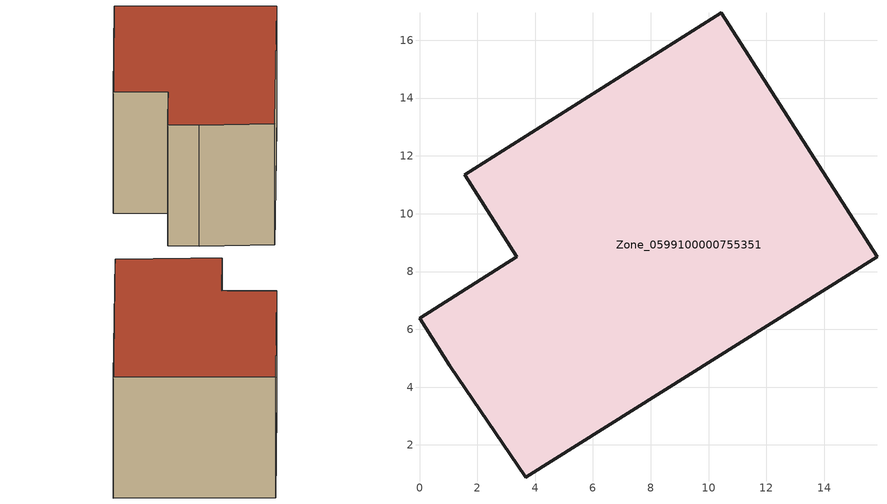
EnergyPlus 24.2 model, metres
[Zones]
Zone_0599100000755351
 floor ground (C_G): 10.45,16.95 15.82,8.51 3.67,0.88 1.04,4.74 0,6.39 3.36,8.51 1.56,11.36 z0
 wall outside (C_F): 15.82,8.51 10.45,16.95 1.56,11.36 3.36,8.51 0,6.39 1.04,4.74 3.67,0.88 15.82,8.51 z0:8.65
 roof outside (C_R): 3.67,0.88 15.82,8.51 10.45,16.95 1.56,11.36 3.36,8.51 0,6.39 1.04,4.74 z8.65
[BUILDING]
Pand.0599100000755351: North Axis=0; Terrain=City; Loads Convergence Tolerance Value=0.04; Temperature Convergence Tolerance Value=0.4; Solar Distribution=FullExterior; Maximum Number of Warmup Days=25; Minimum Number of Warmup Days=1
[Site:Location]
Rotterdam.The.Hague.AP_ZH_NLD Design_Conditions: Latitude=51.96; Longitude=4.45; Time Zone=1; Elevation=-4.5
[SITE:GROUNDTEMPERATURE:BUILDINGSURFACE]
18, 18, 18, 18, 18, 18, 18, 18, 18, 18, 18, 18
[MATERIAL] Thermal Absorptance=0.9; Solar Absorptance=0.7; Visible Absorptance=0.7
Name | Roughness | Thickness | Conductivity | Density | Specific Heat
G.D.2006-2014 | MediumSmooth | 0.15 | 0.06 | 540 | 1210
F.D.2006-2014 | Rough | 0.3 | 0.12 | 1920 | 840
R.D.2006-2014 | MediumRough | 0.2 | 0.08 | 1500 | 1000
[CONSTRUCTION]
C_G: G.D.2006-2014
C_F: F.D.2006-2014
C_R: R.D.2006-2014
[ZONE]
Zone_0599100000755351: Type=1; Multiplier=1; Ceiling Height=Autocalculate; Volume=Autocalculate; Floor Area=autocalculate; Part of Total Floor Area=Yes
[ZONEINFILTRATION:DESIGNFLOWRATE]
Infil_Zone_0599100000755351: Zone or ZoneList or Space or SpaceList=Zone_0599100000755351; Schedule=AlwaysOn; Design Flow Rate Calculation Method=Flow/Area; Flow Rate per Floor Area=0.0021; Constant Term Coefficient=1; Temperature Term Coefficient=0; Velocity Term Coefficient=0; Velocity Squared Term Coefficient=0
[HVACTEMPLATE:ZONE:IDEALLOADSAIRSYSTEM]
Zone_0599100000755351: Maximum Heating Supply Air Temperature=50; Minimum Cooling Supply Air Temperature=13; Maximum Heating Supply Air Humidity Ratio=0.0156; Minimum Cooling Supply Air Humidity Ratio=0.0077; Heating Limit=NoLimit; Cooling Limit=NoLimit; Dehumidification Control Type=ConstantSensibleHeatRatio; Cooling Sensible Heat Ratio=0.7; Dehumidification Setpoint=60; Humidification Control Type=None; Humidification Setpoint=30; Outdoor Air Method=None; Outdoor Air Flow Rate per Person=0.00944; Outdoor Air Flow Rate per Zone Floor Area=0; Outdoor Air Flow Rate per Zone=0; Demand Controlled Ventilation Type=None; Outdoor Air Economizer Type=NoEconomizer; Heat Recovery Type=None; Sensible Heat Recovery Effectiveness=0.7; Latent Heat Recovery Effectiveness=0.65
[ZONECONTROL:THERMOSTAT]
ThermostatControl_Zone_0599100000755351: Zone or ZoneList=Zone_0599100000755351; Control Type Schedule=DualSetpointControlType; Control 1=Thermostat_Zone_0599100000755351; Temperature Difference Between Cutout And Setpoint=0
[THERMOSTATSETPOINT:DUALSETPOINT]
Thermostat_Zone_0599100000755351: Heating Setpoint Temperature Schedule=HeatingSetpoint_Zone_0599100000755351; Cooling Setpoint Temperature Schedule=CoolingSetpoint_Zone_0599100000755351
[SCHEDULE:COMPACT]
HeatingSetpoint_Zone_0599100000755351: Through: 12/31, For: AllDays, Until: 24:00, 21
CoolingSetpoint_Zone_0599100000755351: Through: 12/31, For: AllDays, Until: 24:00, 24
DualSetpointControlType: Through: 12/31, For: AllDays, Until: 24:00, 4
AlwaysOn: Through: 12/31, For: AllDays, Until: 24:00, 1
